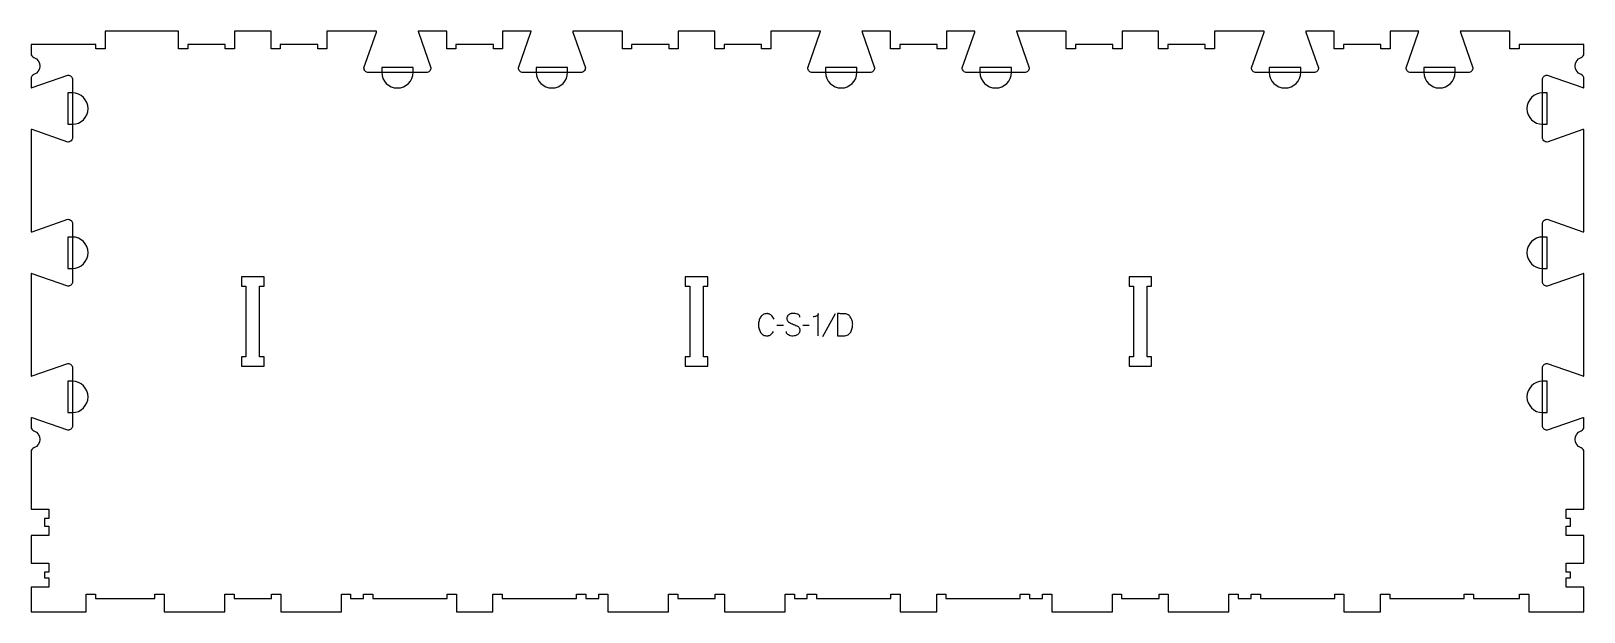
# Model space of a CAD drawing. Extents: x 0 to 2100, y 0 to 786.
import ezdxf

# ---------------------------------------------------------------- set-up
doc = ezdxf.new("R2010")
doc.units = 0
for name, color, linetype in [('1_ANYTOOL_1MMDEEP_LABELS_S', 2, 'CONTINUOUS'), ('3_ANYTOOL_CUTTHROUGH_INSID', 4, 'CONTINUOUS'), ('4_ANYTOOL_CUTTHROUGH_OUTSI', 5, 'CONTINUOUS'), ('5_ANYTOOL_HALF_MILL_9MM_IN', 3, 'CONTINUOUS')]:
    doc.layers.add(name, color=color, linetype=linetype)

msp = doc.modelspace()

# ---------------------------------------------------------------- linework, layer by layer
at = {"layer": '1_ANYTOOL_1MMDEEP_LABELS_S'}
for p, q in [((1087.019324, 402.924664), (1069.83361, 372.153235)), ((1017.119324, 387.281807), (1008.33361, 387.196093)), ((1052.176467, 387.281807), (1043.390753, 387.196093))]:
    msp.add_line(p, q, dxfattribs=at)
for points in [[(1004.476467, 395.896093, 0.059291), (1002.940306, 398.825509, 0.066881), (1000.726467, 401.274664, 0.04529), (999.409481, 402.198541, 0.046757), (997.94611, 402.865735, 0.04633), (996.306197, 403.270067, 0.037303), (994.619324, 403.396093, 0.054828), (992.113684, 403.120507, 0.073548), (989.77111, 402.222878, 0.073729), (987.801788, 400.694645, 0.056205), (986.28361, 398.703235, 0.033355), (985.06244, 396.31336, 0.034965), (984.178253, 393.780021, 0.034911), (983.648225, 391.112014, 0.031589), (983.476467, 388.396093, 0.032085), (983.65097, 385.679464, 0.035383), (984.188967, 383.012164, 0.035431), (985.087456, 380.477007, 0.033598), (986.326467, 378.08895, 0.058628), (987.888668, 376.088065, 0.073381), (989.910395, 374.569307, 0.072539), (992.356368, 373.668253, 0.05208), (994.962181, 373.396093, 0.033243), (996.403556, 373.492029, 0.042283), (997.812181, 373.803235, 0.042766), (999.054878, 374.310325, 0.044269), (1000.190753, 375.024664, 0.055485), (1002.202548, 376.939565, 0.045948), (1003.790753, 379.224664)], [(1039.362181, 398.810378, 0.071867), (1039.169068, 400.146985, 0.100684), (1038.542538, 401.328235, 0.047558), (1038.067985, 401.804686, 0.038563), (1037.517985, 402.193414, 0.037928), (1036.820797, 402.540882, 0.026634), (1036.08361, 402.796093, 0.028461), (1033.060276, 403.482075, 0.041577), (1029.976467, 403.73895, 0.036938), (1028.474107, 403.62781, 0.041531), (1027.00861, 403.283593, 0.041583), (1025.631233, 402.706384, 0.038125), (1024.362181, 401.917521, 0.057611), (1023.292029, 400.925617, 0.065808), (1022.497895, 399.705021, 0.06469), (1022.020399, 398.245466, 0.046778), (1021.876467, 396.710378, 0.052235), (1022.038823, 395.160536, 0.075448), (1022.58361, 393.710378, 0.076671), (1023.499702, 392.537326, 0.061023), (1024.705038, 391.653235, 0.021951), (1027.733892, 390.12589, 0.018213), (1030.876467, 388.846093, -0.02405), (1033.977951, 387.54063, -0.02981), (1036.919324, 385.910378, -0.068439), (1038.060626, 384.944448, -0.079282), (1038.869324, 383.692521, -0.076308), (1039.294324, 382.113839, -0.047772), (1039.319324, 380.467521, -0.046243), (1039.026089, 378.786562, -0.06359), (1038.376467, 377.215735, -0.064671), (1037.403643, 375.931546, -0.057073), (1036.147895, 374.917521, -0.067522), (1033.179587, 373.554611, -0.070793), (1029.955038, 373.053235, -0.064027), (1026.816023, 373.415751, -0.070447), (1023.890753, 374.596093, -0.054374), (1022.732335, 375.445725, -0.074742), (1021.83361, 376.556807, -0.075199), (1021.310603, 377.863185, -0.057737), (1021.147895, 379.267521)], [(1064.305038, 373.396093), (1064.305038, 403.43895, -0.057478), (1064.041015, 402.345982, -0.075801), (1063.501467, 401.365735, -0.075474), (1062.686014, 400.581861, -0.055107), (1061.690753, 400.031807, -0.039607), (1059.548512, 399.332295, -0.05918), (1057.319324, 399.067521)]]:
    msp.add_lwpolyline(points, format="xyb", dxfattribs=at)
msp.add_lwpolyline([(1090.447895, 403.396093), (1090.447895, 373.396093), (1098.976467, 373.481807, 0.046402), (1101.882841, 373.789983, 0.07465), (1104.612181, 374.778235, 0.077785), (1106.695167, 376.367258, 0.06915), (1108.23361, 378.496093, 0.029998), (1109.371136, 380.991409, 0.031416), (1110.194324, 383.606807, 0.031395), (1110.686968, 386.324129, 0.029153), (1110.847895, 389.081807, 0.03275), (1110.695415, 391.407229, 0.035889), (1110.226467, 393.68895, 0.03592), (1109.441608, 395.864317, 0.033706), (1108.362181, 397.910378, 0.042675), (1106.803698, 400.00013, 0.065683), (1104.842538, 401.697878, 0.068103), (1102.744812, 402.701786, 0.065471), (1100.455038, 403.117521, 0.005437), (1095.452917, 403.307576, 0.00471)], format="xyb", close=True, dxfattribs=at)
at = {"layer": '3_ANYTOOL_CUTTHROUGH_INSID'}
for points in [[(315, 453), (284.5, 453), (284.5, 440.5), (290.5, 440.5), (290.5, 345), (284.5, 345), (284.5, 332.5), (315, 332.5), (315, 345), (309, 345), (309, 440.5), (315, 440.5)], [(915, 453), (884.5, 453), (884.5, 440.5), (890.5, 440.5), (890.5, 345), (884.5, 345), (884.5, 332.5), (915, 332.5), (915, 345), (909, 345), (909, 440.5), (915, 440.5)], [(1515, 453), (1484.5, 453), (1484.5, 440.5), (1490.5, 440.5), (1490.5, 345), (1484.5, 345), (1484.5, 332.5), (1515, 332.5), (1515, 345), (1509, 345), (1509, 440.5), (1515, 440.5)]]:
    msp.add_lwpolyline(points, close=True, dxfattribs=at)
at = {"layer": '4_ANYTOOL_CUTTHROUGH_OUTSI'}
msp.add_lwpolyline([(732.308437, 785.5, 0.061784), (732.543431, 784.10513), (749.438965, 735.832588, -0.084368), (749.453, 735.75, -0.414214), (743.203, 729.5), (665.203, 729.5, -0.414214), (658.953, 735.75, -0.084368), (658.967035, 735.832588), (675.866148, 784.116195, 0.0608), (676.097479, 785.5), (637.5, 785.5), (637.5, 761.75, -0.414214), (637.25, 761.5), (625.25, 761.5, -0.414214), (625, 761.75), (625, 767.5), (574.5, 767.5), (574.5, 761.75, -0.414214), (574.25, 761.5), (562.25, 761.5, -0.414214), (562, 761.75), (562, 785.5), (523.402437, 785.5, 0.061784), (523.637431, 784.10513), (540.532965, 735.832588, -0.084368), (540.547, 735.75, -0.414214), (534.297, 729.5), (456.297, 729.5, -0.414214), (450.047, 735.75, -0.084368), (450.061035, 735.832588), (466.960148, 784.116195, 0.0608), (467.191479, 785.5), (400, 785.5), (400, 761.75, -0.414214), (399.75, 761.5), (387.75, 761.5, -0.414214), (387.5, 761.75), (387.5, 767.5), (337, 767.5), (337, 761.75, -0.414214), (336.75, 761.5), (324.75, 761.5, -0.414214), (324.5, 761.75), (324.5, 785.5), (275, 785.5), (275, 761.75, -0.414214), (274.75, 761.5), (262.75, 761.5, -0.414214), (262.5, 761.75), (262.5, 767.5), (212, 767.5), (212, 761.75, -0.414214), (211.75, 761.5), (199.75, 761.5, -0.414214), (199.5, 761.75), (199.5, 785.5), (100, 785.5), (100, 761.75, -0.414214), (99.75, 761.5), (87.75, 761.5, -0.414214), (87.5, 761.75), (87.5, 767.5), (0, 767.5), (0, 755.095563, 0.155096), (1.055145, 751.775799, 0.155096), (3.833333, 749.674411, -0.707107), (3.833333, 726.575589, 0.317837), (0, 721.154437), (0, 708.755521, 0.06141), (1.39487, 708.990431), (49.667412, 725.885965, -0.084368), (49.75, 725.9, -0.414214), (56, 719.65), (56, 641.65, -0.414214), (49.75, 635.4, -0.084368), (49.667412, 635.414035), (1.383805, 652.313148, 0.061178), (0, 652.544563), (0, 513.855521, 0.06141), (1.39487, 514.090431), (49.667412, 530.985965, -0.084368), (49.75, 531, -0.414214), (56, 524.75), (56, 446.75, -0.414214), (49.75, 440.5, -0.084368), (49.667412, 440.514035), (1.383805, 457.413148, 0.061178), (0, 457.644563), (0, 318.955521, 0.06141), (1.39487, 319.190431), (49.667412, 336.085965, -0.084368), (49.75, 336.1, -0.414214), (56, 329.85), (56, 251.85, -0.414214), (49.75, 245.6, -0.084368), (49.667412, 245.614035), (1.383805, 262.513148, 0.061178), (0, 262.744563), (0, 250.345563, 0.155096), (1.055145, 247.025799, 0.155096), (3.833333, 244.924411, -0.707107), (3.833333, 221.825589, 0.317837), (0, 216.404437), (0, 139), (23.75, 139, -0.414214), (24, 138.75), (24, 126.75, -0.414214), (23.75, 126.5), (18, 126.5), (18, 116), (23.75, 116, -0.414214), (24, 115.75), (24, 103.75, -0.414214), (23.75, 103.5), (0, 103.5), (0, 66.088), (23.75, 66.088, -0.414214), (24, 65.838), (24, 53.838, -0.414214), (23.75, 53.588), (18, 53.588), (18, 46), (23.75, 46, -0.414214), (24, 45.75), (24, 33.75, -0.414214), (23.75, 33.5), (0, 33.5), (0, 0), (74.5, 0), (74.5, 23.75, -0.414214), (74.75, 24), (86.75, 24, -0.414214), (87, 23.75), (87, 18), (149.75, 18), (167.5, 18), (167.5, 23.75, -0.414214), (167.75, 24), (179.75, 24, -0.414214), (180, 23.75), (180, 0), (262, 0), (262, 23.75, -0.414214), (262.25, 24), (274.25, 24, -0.414214), (274.5, 23.75), (274.5, 18), (325, 18), (325, 23.75, -0.414214), (325.25, 24), (337.25, 24, -0.414214), (337.5, 23.75), (337.5, 0), (419.5, 0), (419.5, 23.75, -0.414214), (419.75, 24), (431.75, 24, -0.414214), (432, 23.75), (432, 18), (449.5, 18), (449.5, 23.75, -0.414214), (449.75, 24), (461.75, 24, -0.414214), (462, 23.75), (462, 18), (562.5, 18), (562.5, 23.75, -0.414214), (562.75, 24), (574.75, 24, -0.414214), (575, 23.75), (575, 0), (624.5, 0), (624.5, 23.75, -0.414214), (624.75, 24), (636.75, 24, -0.414214), (637, 23.75), (637, 18), (737.5, 18), (737.5, 23.75, -0.414214), (737.75, 24), (749.75, 24, -0.414214), (750, 23.75), (750, 18), (767.5, 18), (767.5, 23.75, -0.414214), (767.75, 24), (779.75, 24, -0.414214), (780, 23.75), (780, 0), (862, 0), (862, 23.75, -0.414214), (862.25, 24), (874.25, 24, -0.414214), (874.5, 23.75), (874.5, 18), (925, 18), (925, 23.75, -0.414214), (925.25, 24), (937.25, 24, -0.414214), (937.5, 23.75), (937.5, 0), (1019.5, 0), (1019.5, 23.75, -0.414214), (1019.75, 24), (1031.75, 24, -0.414214), (1032, 23.75), (1032, 18), (1049.5, 18), (1049.5, 23.75, -0.414214), (1049.75, 24), (1061.75, 24, -0.414214), (1062, 23.75), (1062, 18), (1162.5, 18), (1162.5, 23.75, -0.414214), (1162.75, 24), (1174.75, 24, -0.414214), (1175, 23.75), (1175, 0), (1224.5, 0), (1224.5, 23.75, -0.414214), (1224.75, 24), (1236.75, 24, -0.414214), (1237, 23.75), (1237, 18), (1337.5, 18), (1337.5, 23.75, -0.414214), (1337.75, 24), (1349.75, 24, -0.414214), (1350, 23.75), (1350, 18), (1367.5, 18), (1367.5, 23.75, -0.414214), (1367.75, 24), (1379.75, 24, -0.414214), (1380, 23.75), (1380, 0), (1462, 0), (1462, 23.75, -0.414214), (1462.25, 24), (1474.25, 24, -0.414214), (1474.5, 23.75), (1474.5, 18), (1525, 18), (1525, 23.75, -0.414214), (1525.25, 24), (1537.25, 24, -0.414214), (1537.5, 23.75), (1537.5, 0), (1619.5, 0), (1619.5, 23.75, -0.414214), (1619.75, 24), (1631.75, 24, -0.414214), (1632, 23.75), (1632, 18), (1649.5, 18), (1649.5, 23.75, -0.414214), (1649.75, 24), (1661.75, 24, -0.414214), (1662, 23.75), (1662, 18), (1762.5, 18), (1762.5, 23.75, -0.414214), (1762.75, 24), (1774.75, 24, -0.414214), (1775, 23.75), (1775, 0), (1824.5, 0), (1824.5, 23.75, -0.414214), (1824.75, 24), (1836.75, 24, -0.414214), (1837, 23.75), (1837, 18), (1937.5, 18), (1937.5, 23.75, -0.414214), (1937.75, 24), (1949.75, 24, -0.414214), (1950, 23.75), (1950, 18), (2012.5, 18), (2012.5, 23.75, -0.414214), (2012.75, 24), (2024.75, 24, -0.414214), (2025, 23.75), (2025, 0), (2099.5, 0), (2099.5, 33.5), (2075.75, 33.5, -0.414214), (2075.5, 33.75), (2075.5, 45.75, -0.414214), (2075.75, 46), (2081.5, 46), (2081.5, 53.588), (2075.75, 53.588, -0.414214), (2075.5, 53.838), (2075.5, 65.838, -0.414214), (2075.75, 66.088), (2099.5, 66.088), (2099.5, 103.5), (2075.75, 103.5, -0.414214), (2075.5, 103.75), (2075.5, 115.75, -0.414214), (2075.75, 116), (2081.5, 116), (2081.5, 126.5), (2075.75, 126.5, -0.414214), (2075.5, 126.75), (2075.5, 138.75, -0.414214), (2075.75, 139), (2099.5, 139), (2099.5, 216.404437, 0.317837), (2095.666667, 221.825589, -0.707107), (2095.666667, 244.924411, 0.155096), (2098.444855, 247.025799, 0.155096), (2099.5, 250.345563), (2099.5, 262.744563, 0.061784), (2098.10513, 262.509569), (2049.832588, 245.614035, -0.084368), (2049.75, 245.6, -0.414214), (2043.5, 251.85), (2043.5, 329.85, -0.414214), (2049.75, 336.1, -0.084368), (2049.832588, 336.085965), (2098.116195, 319.186852, 0.0608), (2099.5, 318.955521), (2099.5, 457.644563, 0.061784), (2098.10513, 457.409569), (2049.832588, 440.514035, -0.084368), (2049.75, 440.5, -0.414214), (2043.5, 446.75), (2043.5, 524.75, -0.414214), (2049.75, 531, -0.084368), (2049.832588, 530.985965), (2098.116195, 514.086852, 0.0608), (2099.5, 513.855521), (2099.5, 652.544563, 0.061784), (2098.10513, 652.309569), (2049.832588, 635.414035, -0.084368), (2049.75, 635.4, -0.414214), (2043.5, 641.65), (2043.5, 719.65, -0.414214), (2049.75, 725.9, -0.084368), (2049.832588, 725.885965), (2098.116195, 708.986852, 0.0608), (2099.5, 708.755521), (2099.5, 721.154437, 0.317837), (2095.666667, 726.575589, -0.707107), (2095.666667, 749.674411, 0.155096), (2098.444855, 751.775799, 0.155096), (2099.5, 755.095563), (2099.5, 767.5), (2012, 767.5), (2012, 761.75, -0.414214), (2011.75, 761.5), (1999.75, 761.5, -0.414214), (1999.5, 761.75), (1999.5, 785.5), (1932.308437, 785.5, 0.061784), (1932.543431, 784.10513), (1949.438965, 735.832588, -0.084368), (1949.453, 735.75, -0.414214), (1943.203, 729.5), (1865.203, 729.5, -0.414214), (1858.953, 735.75, -0.084368), (1858.967035, 735.832588), (1875.866148, 784.116195, 0.0608), (1876.097479, 785.5), (1837.5, 785.5), (1837.5, 761.75, -0.414214), (1837.25, 761.5), (1825.25, 761.5, -0.414214), (1825, 761.75), (1825, 767.5), (1774.5, 767.5), (1774.5, 761.75, -0.414214), (1774.25, 761.5), (1762.25, 761.5, -0.414214), (1762, 761.75), (1762, 785.5), (1723.402437, 785.5, 0.061784), (1723.637431, 784.10513), (1740.532965, 735.832588, -0.084368), (1740.547, 735.75, -0.414214), (1734.297, 729.5), (1656.297, 729.5, -0.414214), (1650.047, 735.75, -0.084368), (1650.061035, 735.832588), (1666.960148, 784.116195, 0.0608), (1667.191479, 785.5), (1600, 785.5), (1600, 761.75, -0.414214), (1599.75, 761.5), (1587.75, 761.5, -0.414214), (1587.5, 761.75), (1587.5, 767.5), (1537, 767.5), (1537, 761.75, -0.414214), (1536.75, 761.5), (1524.75, 761.5, -0.414214), (1524.5, 761.75), (1524.5, 785.5), (1475, 785.5), (1475, 761.75, -0.414214), (1474.75, 761.5), (1462.75, 761.5, -0.414214), (1462.5, 761.75), (1462.5, 767.5), (1412, 767.5), (1412, 761.75, -0.414214), (1411.75, 761.5), (1399.75, 761.5, -0.414214), (1399.5, 761.75), (1399.5, 785.5), (1332.308437, 785.5, 0.061784), (1332.543431, 784.10513), (1349.438965, 735.832588, -0.084368), (1349.453, 735.75, -0.414214), (1343.203, 729.5), (1265.203, 729.5, -0.414214), (1258.953, 735.75, -0.084368), (1258.967035, 735.832588), (1275.866148, 784.116195, 0.0608), (1276.097479, 785.5), (1237.5, 785.5), (1237.5, 761.75, -0.414214), (1237.25, 761.5), (1225.25, 761.5, -0.414214), (1225, 761.75), (1225, 767.5), (1174.5, 767.5), (1174.5, 761.75, -0.414214), (1174.25, 761.5), (1162.25, 761.5, -0.414214), (1162, 761.75), (1162, 785.5), (1123.402437, 785.5, 0.061784), (1123.637431, 784.10513), (1140.532965, 735.832588, -0.084368), (1140.547, 735.75, -0.414214), (1134.297, 729.5), (1056.297, 729.5, -0.414214), (1050.047, 735.75, -0.084368), (1050.061035, 735.832588), (1066.960148, 784.116195, 0.0608), (1067.191479, 785.5), (1000, 785.5), (1000, 761.75, -0.414214), (999.75, 761.5), (987.75, 761.5, -0.414214), (987.5, 761.75), (987.5, 767.5), (937, 767.5), (937, 761.75, -0.414214), (936.75, 761.5), (924.75, 761.5, -0.414214), (924.5, 761.75), (924.5, 785.5), (875, 785.5), (875, 761.75, -0.414214), (874.75, 761.5), (862.75, 761.5, -0.414214), (862.5, 761.75), (862.5, 767.5), (812, 767.5), (812, 761.75, -0.414214), (811.75, 761.5), (799.75, 761.5, -0.414214), (799.5, 761.75), (799.5, 785.5)], format="xyb", close=True, dxfattribs=at)
at = {"layer": '5_ANYTOOL_HALF_MILL_9MM_IN'}
for points in [[(474.047, 729.75, 1), (516.547, 729.75), (516.547, 736), (474.047, 736)], [(682.953, 729.75, 1), (725.453, 729.75), (725.453, 736), (682.953, 736)], [(1074.047, 729.75, 1), (1116.547, 729.75), (1116.547, 736), (1074.047, 736)], [(1282.953, 729.75, 1), (1325.453, 729.75), (1325.453, 736), (1282.953, 736)], [(1674.047, 729.75, 1), (1716.547, 729.75), (1716.547, 736), (1674.047, 736)], [(1882.953, 729.75, 1), (1925.453, 729.75), (1925.453, 736), (1882.953, 736)], [(55.75, 659.4, 1), (55.75, 701.9), (49.5, 701.9), (49.5, 659.4)], [(2044, 701.9), (2043.75, 701.9, 1), (2043.75, 659.4), (2050, 659.4), (2050, 701.9)], [(55.75, 464.5, 1), (55.75, 507), (49.5, 507), (49.5, 464.5)], [(2044, 507), (2043.75, 507, 1), (2043.75, 464.5), (2050, 464.5), (2050, 507)], [(55.75, 269.6, 1), (55.75, 312.1), (49.5, 312.1), (49.5, 269.6)], [(2044, 312.1), (2043.75, 312.1, 1), (2043.75, 269.6), (2050, 269.6), (2050, 312.1)]]:
    msp.add_lwpolyline(points, format="xyb", close=True, dxfattribs=at)

doc.saveas('drawing.dxf')
